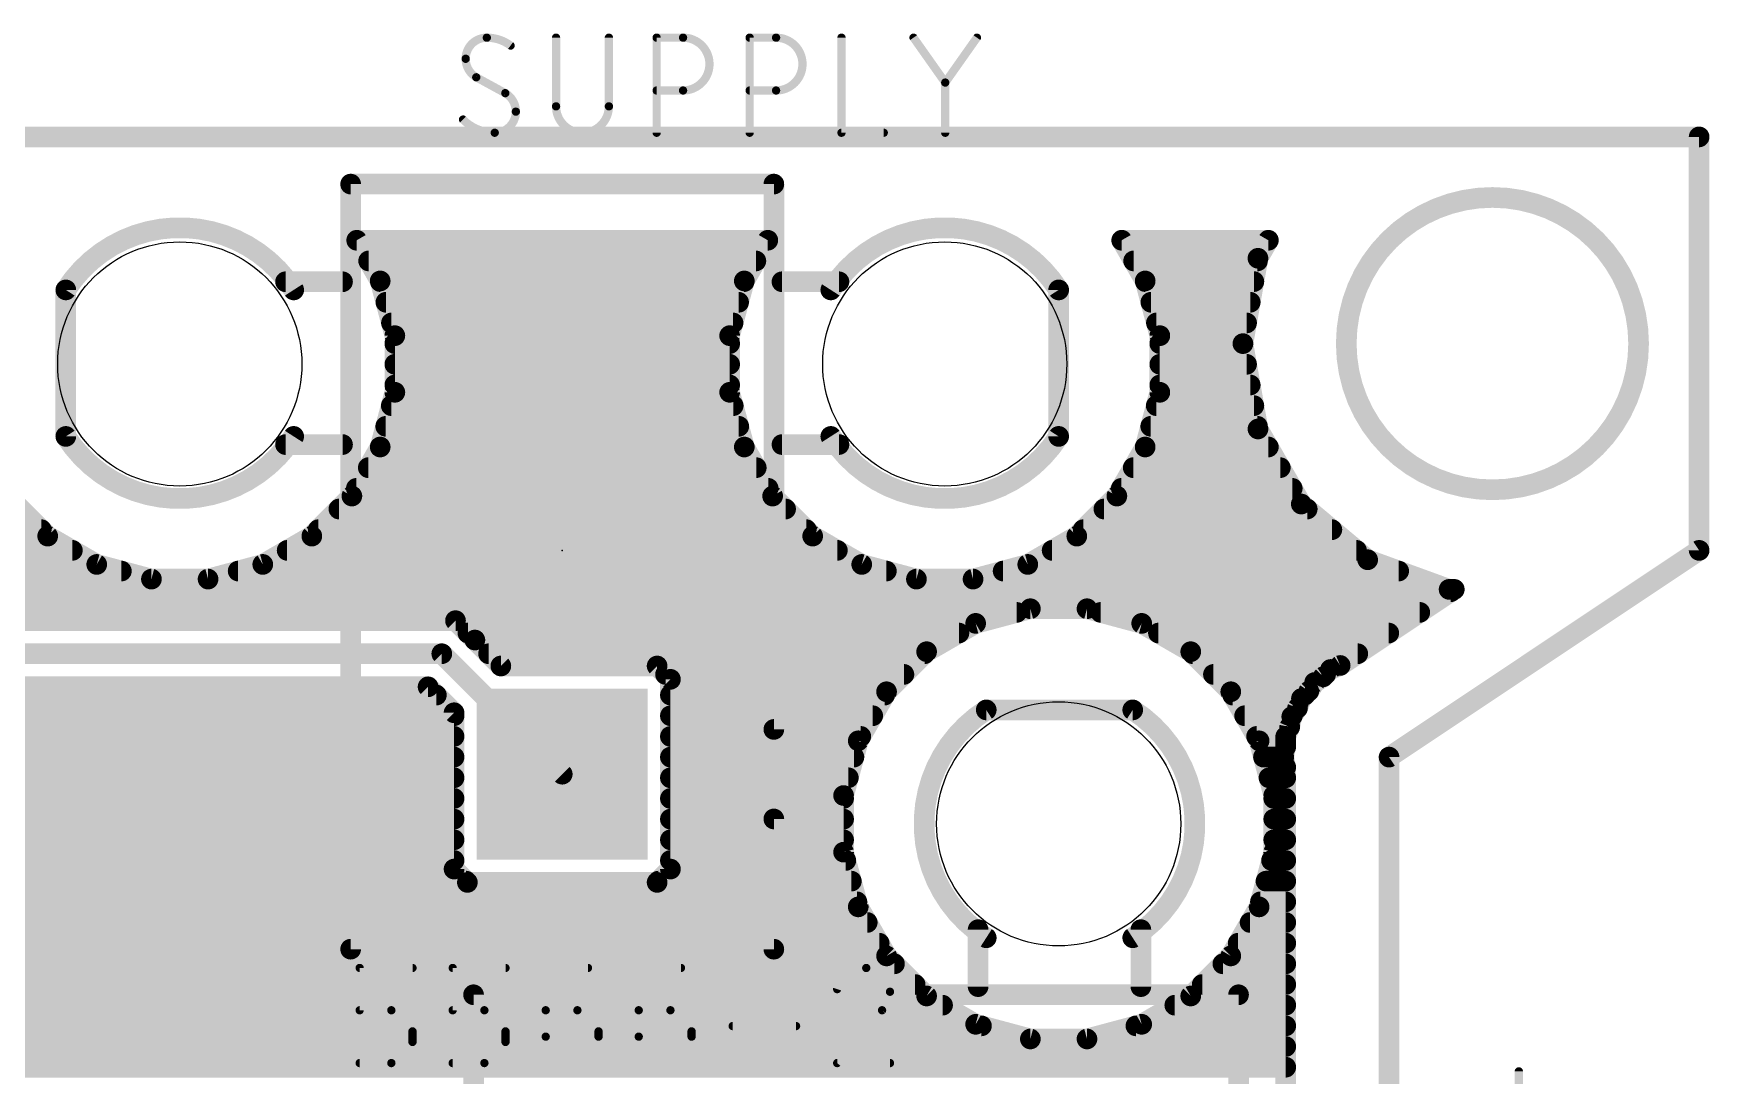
# Model space of a CAD drawing. Extents: x 0.8 to 2.76, y 1.74 to 3.8.
# Drawn here: x 1.944 to 2.755, y 3.296 to 3.8 of the extents above; entities that cross this region are included whole.
import ezdxf

# ---------------------------------------------------------------- set-up
doc = ezdxf.new("R2010")
doc.units = 0
for name, color, linetype in [('1', 14, 'CONTINUOUS'), ('17', 94, 'CONTINUOUS'), ('20', 30, 'CONTINUOUS'), ('21', 250, 'CONTINUOUS'), ('23', 178, 'CONTINUOUS'), ('25', 250, 'CONTINUOUS'), ('27', 250, 'CONTINUOUS')]:
    doc.layers.add(name, color=color, linetype=linetype)

# ---------------------------------------------------------------- blocks, each defined once
blk = doc.blocks.new('SQUAREP')
blk.add_solid([(-0.5, -0.5), (0.5, -0.5), (-0.5, 0.5), (0.5, 0.5)])

msp = doc.modelspace()

# ---------------------------------------------------------------- linework, layer by layer
at = {"layer": '1', "const_width": 0.01}
for points in [[(2.111924, 3.680321), (2.100563, 3.7)], [(2.100563, 3.7), (2.299437, 3.7)], [(2.299437, 3.7), (2.288075, 3.680321)], [(2.482003, 3.680321), (2.470642, 3.7)], [(2.470642, 3.7), (2.541601, 3.7)], [(2.541601, 3.7), (2.536569, 3.691285)], [(2.106336, 3.69), (2.293664, 3.69)], [(2.476415, 3.69), (2.536343, 3.69)], [(2.536569, 3.691285), (2.529289, 3.65)], [(2.536569, 3.691285), (2.536569, 3.691285)], [(2.119016, 3.653857), (2.111924, 3.680321)], [(2.112011, 3.68), (2.287989, 3.68)], [(2.288075, 3.680321), (2.280984, 3.653857)], [(2.489094, 3.653857), (2.482003, 3.680321)], [(2.482089, 3.68), (2.534579, 3.68)], [(2.11469, 3.67), (2.28531, 3.67)], [(2.484769, 3.67), (2.532816, 3.67)], [(2.11737, 3.66), (2.28263, 3.66)], [(2.487448, 3.66), (2.531053, 3.66)], [(2.119016, 3.626458), (2.119016, 3.653857)], [(2.280984, 3.653857), (2.280984, 3.626458)], [(2.489094, 3.626458), (2.489094, 3.653857)], [(2.119016, 3.65), (2.280984, 3.65)], [(2.489094, 3.65), (2.529289, 3.65)], [(2.529289, 3.65), (2.529289, 3.65)], [(2.529289, 3.65), (2.536569, 3.608715)], [(2.119016, 3.64), (2.280984, 3.64)], [(2.489094, 3.64), (2.531053, 3.64)], [(2.119016, 3.63), (2.280984, 3.63)], [(2.489094, 3.63), (2.532816, 3.63)], [(2.111924, 3.599994), (2.119016, 3.626458)], [(2.117285, 3.62), (2.282715, 3.62)], [(2.280984, 3.626458), (2.288075, 3.599994)], [(2.482003, 3.599994), (2.489094, 3.626458)], [(2.487364, 3.62), (2.534579, 3.62)], [(2.114606, 3.61), (2.285394, 3.61)], [(2.484684, 3.61), (2.536342, 3.61)], [(2.536569, 3.608715), (2.536569, 3.608714)], [(2.536569, 3.608714), (2.55753, 3.572409)], [(2.098225, 3.576266), (2.111924, 3.599994)], [(2.111926, 3.6), (2.288074, 3.6)], [(2.288075, 3.599994), (2.301774, 3.576266)], [(2.468304, 3.576266), (2.482003, 3.599994)], [(2.482005, 3.6), (2.5416, 3.6)], [(2.106155, 3.59), (2.293845, 3.59)], [(2.476233, 3.59), (2.547374, 3.59)], [(2.100381, 3.58), (2.299619, 3.58)], [(2.47046, 3.58), (2.553147, 3.58)], [(1.931696, 3.576266), (1.951069, 3.556893)], [(2.078852, 3.556893), (2.098225, 3.576266)], [(2.301774, 3.576266), (2.321148, 3.556893)], [(2.448931, 3.556893), (2.468304, 3.576266)], [(2.55753, 3.572409), (2.55753, 3.572409)], [(2.55753, 3.572409), (2.55753, 3.572409)], [(2.55753, 3.572409), (2.589645, 3.545461)], [(2.091959, 3.57), (2.308041, 3.57)], [(2.462038, 3.57), (2.560401, 3.57)], [(0.977681, 3.56), (1.947962, 3.56)], [(1.951069, 3.556893), (1.974797, 3.543194)], [(2.055124, 3.543194), (2.078852, 3.556893)], [(2.081959, 3.56), (2.318041, 3.56)], [(2.321148, 3.556893), (2.344875, 3.543194)], [(2.425203, 3.543194), (2.448931, 3.556893)], [(2.452038, 3.56), (2.572318, 3.56)], [(0.965764, 3.55), (1.963008, 3.55)], [(2.066914, 3.55), (2.333086, 3.55)], [(2.436992, 3.55), (2.584236, 3.55)], [(1.796433, 3.54), (1.986715, 3.54)], [(1.974797, 3.543194), (2.001261, 3.536102)], [(2.02866, 3.536102), (2.055124, 3.543194)], [(2.043206, 3.54), (2.356794, 3.54)], [(2.344875, 3.543194), (2.37134, 3.536102)], [(2.398738, 3.536102), (2.425203, 3.543194)], [(2.413285, 3.54), (2.60465, 3.54)], [(2.589645, 3.545461), (2.589645, 3.545461)], [(2.589645, 3.545461), (2.629039, 3.531123)], [(2.001261, 3.536102), (2.02866, 3.536102)], [(2.37134, 3.536102), (2.398738, 3.536102)], [(2.631546, 3.531123), (2.57634, 3.494319)], [(2.629039, 3.531123), (2.631546, 3.531123)], [(1.879178, 3.53), (2.629861, 3.53)], [(1.882811, 3.52), (2.419847, 3.52)], [(2.14836, 3.516), (1.882811, 3.516)], [(2.157732, 3.506627), (2.14836, 3.516)], [(2.399994, 3.51468), (2.376266, 3.500981)], [(2.426458, 3.521772), (2.399994, 3.51468)], [(2.453857, 3.521772), (2.426458, 3.521772)], [(2.480321, 3.51468), (2.453857, 3.521772)], [(2.460468, 3.52), (2.614861, 3.52)], [(2.504049, 3.500981), (2.480321, 3.51468)], [(2.154359, 3.51), (2.391887, 3.51)], [(2.170289, 3.494071), (2.157732, 3.506627)], [(2.488428, 3.51), (2.599861, 3.51)], [(2.141732, 3.5), (1.85, 3.5)], [(2.2, 3.441732), (2.141732, 3.5)], [(2.164359, 3.5), (2.375285, 3.5)], [(2.376266, 3.500981), (2.356893, 3.481608)], [(2.523422, 3.481608), (2.504049, 3.500981)], [(2.50503, 3.5), (2.584861, 3.5)], [(2.245895, 3.494071), (2.170289, 3.494071)], [(2.252338, 3.487627), (2.245895, 3.494071)], [(2.249966, 3.49), (2.365285, 3.49)], [(2.51503, 3.49), (2.569289, 3.49)], [(2.571677, 3.492388), (2.568146, 3.488856)], [(2.57634, 3.494319), (2.571677, 3.492388)], [(1.882811, 3.484), (2.135105, 3.484)], [(2.135105, 3.484), (2.147661, 3.471443)], [(2.252338, 3.395837), (2.252338, 3.487627)], [(2.356893, 3.481608), (2.343194, 3.45788)], [(2.537121, 3.45788), (2.523422, 3.481608)], [(2.561181, 3.481892), (2.557612, 3.478323)], [(2.56399, 3.486086), (2.561181, 3.481892)], [(2.568146, 3.488856), (2.56399, 3.486086)], [(1.882811, 3.48), (2.139105, 3.48)], [(2.252338, 3.48), (2.355964, 3.48)], [(2.524351, 3.48), (2.559289, 3.48)], [(2.555701, 3.473708), (2.552922, 3.469558)], [(2.557612, 3.478323), (2.555701, 3.473708)], [(1.879178, 3.47), (2.147661, 3.47)], [(2.147661, 3.471443), (2.147661, 3.395837)], [(2.252338, 3.47), (2.350191, 3.47)], [(2.530124, 3.47), (2.553217, 3.47)], [(2.552922, 3.469558), (2.551932, 3.464609)], [(1.003333, 3.46), (2.147661, 3.46)], [(2.252338, 3.46), (2.344417, 3.46)], [(2.343194, 3.45788), (2.336102, 3.431416)], [(2.535898, 3.46), (2.550023, 3.46)], [(2.544212, 3.431416), (2.537121, 3.45788)], [(2.551932, 3.464609), (2.55, 3.459946)], [(2.55, 3.459946), (2.55, 3.454951)], [(1.016666, 3.45), (2.147661, 3.45)], [(2.252338, 3.45), (2.341082, 3.45)], [(2.539233, 3.45), (2.549031, 3.45)], [(2.55, 3.454951), (2.54902, 3.450053)], [(2.54902, 3.450053), (2.55, 3.445102)], [(2.55, 3.445102), (2.55, 2.104898)], [(1.030711, 3.44), (2.147661, 3.44)], [(2.252338, 3.44), (2.338403, 3.44)], [(2.541912, 3.44), (2.55, 3.44)], [(1.179178, 3.43), (2.147661, 3.43)], [(2.252338, 3.43), (2.336102, 3.43)], [(2.336102, 3.431416), (2.336102, 3.404017)], [(2.544212, 3.404017), (2.544212, 3.431416)], [(2.544212, 3.43), (2.55, 3.43)], [(1.182811, 3.42), (2.147661, 3.42)], [(2.252338, 3.42), (2.336102, 3.42)], [(2.544212, 3.42), (2.55, 3.42)], [(1.182811, 3.41), (2.147661, 3.41)], [(2.252338, 3.41), (2.336102, 3.41)], [(2.544212, 3.41), (2.55, 3.41)], [(2.336102, 3.404017), (2.343194, 3.377553)], [(2.537121, 3.377553), (2.544212, 3.404017)], [(1.182811, 3.4), (2.147661, 3.4)], [(2.147661, 3.395837), (2.154105, 3.389394)], [(2.245895, 3.389394), (2.252338, 3.395837)], [(2.252338, 3.4), (2.337179, 3.4)], [(2.543136, 3.4), (2.55, 3.4)], [(1.182811, 3.39), (2.153499, 3.39)], [(2.154105, 3.389394), (2.245895, 3.389394)], [(2.246501, 3.39), (2.339858, 3.39)], [(2.540456, 3.39), (2.55, 3.39)], [(1.182811, 3.38), (2.342538, 3.38)], [(2.343194, 3.377553), (2.356893, 3.353825)], [(2.523422, 3.353825), (2.537121, 3.377553)], [(2.537777, 3.38), (2.55, 3.38)], [(1.179178, 3.37), (2.347554, 3.37)], [(2.532761, 3.37), (2.55, 3.37)], [(1.05, 3.36), (2.353328, 3.36)], [(2.526987, 3.36), (2.55, 3.36)], [(2.356893, 3.353825), (2.376266, 3.334452)], [(2.504049, 3.334452), (2.523422, 3.353825)], [(1.05, 3.35), (2.360718, 3.35)], [(2.519597, 3.35), (2.55, 3.35)], [(1.05, 3.34), (2.370718, 3.34)], [(2.509597, 3.34), (2.55, 3.34)], [(1.879178, 3.33), (2.383977, 3.33)], [(2.376266, 3.334452), (2.399994, 3.320753)], [(2.480321, 3.320753), (2.504049, 3.334452)], [(2.496338, 3.33), (2.55, 3.33)], [(1.882811, 3.32), (2.402802, 3.32)], [(2.399994, 3.320753), (2.426458, 3.313661)], [(2.453857, 3.313661), (2.480321, 3.320753)], [(2.477512, 3.32), (2.55, 3.32)], [(2.426458, 3.313661), (2.453857, 3.313661)], [(1.882811, 3.31), (2.55, 3.31)], [(1.882811, 3.3), (2.55, 3.3)]]:
    msp.add_lwpolyline(points, dxfattribs=at)
at = {"layer": '1', "const_width": 0.005}
for points in [[(2.102728, 3.70125, 1), (2.098398, 3.69875)], [(2.100563, 3.7025, 1), (2.100563, 3.6975)], [(2.301602, 3.69875, 1), (2.297272, 3.70125)], [(2.299437, 3.6975, 1), (2.299437, 3.7025)], [(2.472807, 3.70125, 1), (2.468477, 3.69875)], [(2.470642, 3.7025, 1), (2.470642, 3.6975)], [(2.543766, 3.69875, 1), (2.539436, 3.70125)], [(2.541601, 3.6975, 1), (2.541601, 3.7025)], [(2.106336, 3.6925, 1), (2.106336, 3.6875)], [(2.293664, 3.6875, 1), (2.293664, 3.6925)], [(2.476415, 3.6925, 1), (2.476415, 3.6875)], [(2.539069, 3.691285, 1), (2.534069, 3.691285)], [(2.534404, 3.692535, 1), (2.538734, 3.690035)], [(2.534069, 3.691285, 1), (2.539069, 3.691285)], [(2.539031, 3.690851, 1), (2.534107, 3.691719)], [(2.536343, 3.6875, 1), (2.536343, 3.6925)], [(2.114339, 3.680968, 1), (2.10951, 3.679674)], [(2.112011, 3.6825, 1), (2.112011, 3.6775)], [(2.109759, 3.679071, 1), (2.11409, 3.681571)], [(2.28591, 3.681571, 1), (2.29024, 3.679071)], [(2.29049, 3.679674, 1), (2.285661, 3.680968)], [(2.287989, 3.6775, 1), (2.287989, 3.6825)], [(2.484418, 3.680968, 1), (2.479588, 3.679674)], [(2.482089, 3.6825, 1), (2.482089, 3.6775)], [(2.479838, 3.679071, 1), (2.484168, 3.681571)], [(2.534579, 3.6775, 1), (2.534579, 3.6825)], [(2.11469, 3.6725, 1), (2.11469, 3.6675)], [(2.28531, 3.6675, 1), (2.28531, 3.6725)], [(2.484769, 3.6725, 1), (2.484769, 3.6675)], [(2.532816, 3.6675, 1), (2.532816, 3.6725)], [(2.11737, 3.6625, 1), (2.11737, 3.6575)], [(2.28263, 3.6575, 1), (2.28263, 3.6625)], [(2.487448, 3.6625, 1), (2.487448, 3.6575)], [(2.531053, 3.6575, 1), (2.531053, 3.6625)], [(2.121516, 3.653857, 1), (2.116516, 3.653857)], [(2.116601, 3.653209, 1), (2.12143, 3.654504)], [(2.283484, 3.653857, 1), (2.278484, 3.653857)], [(2.278569, 3.654504, 1), (2.283399, 3.653209)], [(2.491594, 3.653857, 1), (2.486594, 3.653857)], [(2.48668, 3.653209, 1), (2.491509, 3.654504)], [(2.119016, 3.6525, 1), (2.119016, 3.6475)], [(2.280984, 3.6475, 1), (2.280984, 3.6525)], [(2.489094, 3.6525, 1), (2.489094, 3.6475)], [(2.531789, 3.65, 1), (2.526789, 3.65)], [(2.531751, 3.650434, 1), (2.526827, 3.649566)], [(2.526827, 3.650434, 1), (2.531751, 3.649566)], [(2.526789, 3.65, 1), (2.531789, 3.65)], [(2.529289, 3.6475, 1), (2.529289, 3.6525)], [(2.119016, 3.6425, 1), (2.119016, 3.6375)], [(2.280984, 3.6375, 1), (2.280984, 3.6425)], [(2.489094, 3.6425, 1), (2.489094, 3.6375)], [(2.531053, 3.6375, 1), (2.531053, 3.6425)], [(2.119016, 3.6325, 1), (2.119016, 3.6275)], [(2.280984, 3.6275, 1), (2.280984, 3.6325)], [(2.489094, 3.6325, 1), (2.489094, 3.6275)], [(2.532816, 3.6275, 1), (2.532816, 3.6325)], [(2.117285, 3.6225, 1), (2.117285, 3.6175)], [(2.116516, 3.626458, 1), (2.121516, 3.626458)], [(2.12143, 3.625811, 1), (2.116601, 3.627105)], [(2.283399, 3.627105, 1), (2.278569, 3.625811)], [(2.278484, 3.626458, 1), (2.283484, 3.626458)], [(2.282715, 3.6175, 1), (2.282715, 3.6225)], [(2.487364, 3.6225, 1), (2.487364, 3.6175)], [(2.486594, 3.626458, 1), (2.491594, 3.626458)], [(2.491509, 3.625811, 1), (2.48668, 3.627105)], [(2.534579, 3.6175, 1), (2.534579, 3.6225)], [(2.114606, 3.6125, 1), (2.114606, 3.6075)], [(2.285394, 3.6075, 1), (2.285394, 3.6125)], [(2.484684, 3.6125, 1), (2.484684, 3.6075)], [(2.539069, 3.608715, 1), (2.534069, 3.608715)], [(2.538734, 3.609964, 1), (2.534404, 3.607464)], [(2.534069, 3.608714, 1), (2.539069, 3.608714)], [(2.534107, 3.60828, 1), (2.539031, 3.609149)], [(2.536342, 3.6075, 1), (2.536342, 3.6125)], [(2.10951, 3.600641, 1), (2.114339, 3.599347)], [(2.111926, 3.6025, 1), (2.111926, 3.5975)], [(2.11409, 3.598744, 1), (2.109759, 3.601244)], [(2.29024, 3.601244, 1), (2.28591, 3.598744)], [(2.285661, 3.599347, 1), (2.29049, 3.600641)], [(2.288074, 3.5975, 1), (2.288074, 3.6025)], [(2.479588, 3.600641, 1), (2.484418, 3.599347)], [(2.482005, 3.6025, 1), (2.482005, 3.5975)], [(2.484168, 3.598744, 1), (2.479838, 3.601244)], [(2.5416, 3.5975, 1), (2.5416, 3.6025)], [(2.106155, 3.5925, 1), (2.106155, 3.5875)], [(2.293845, 3.5875, 1), (2.293845, 3.5925)], [(2.476233, 3.5925, 1), (2.476233, 3.5875)], [(2.547374, 3.5875, 1), (2.547374, 3.5925)], [(2.100381, 3.5825, 1), (2.100381, 3.5775)], [(2.299619, 3.5775, 1), (2.299619, 3.5825)], [(2.47046, 3.5825, 1), (2.47046, 3.5775)], [(2.553147, 3.5775, 1), (2.553147, 3.5825)], [(2.09606, 3.577516, 1), (2.10039, 3.575016)], [(2.099993, 3.574498, 1), (2.096458, 3.578034)], [(2.303542, 3.578034, 1), (2.300007, 3.574498)], [(2.299609, 3.575016, 1), (2.30394, 3.577516)], [(2.466139, 3.577516, 1), (2.470469, 3.575016)], [(2.470072, 3.574498, 1), (2.466536, 3.578034)], [(2.56003, 3.572409, 1), (2.55503, 3.572409)], [(2.55753, 3.574909, 1), (2.55753, 3.569909)], [(2.559137, 3.574324, 1), (2.555923, 3.570494)], [(2.555365, 3.571159, 1), (2.559695, 3.573659)], [(2.55753, 3.569909, 1), (2.55753, 3.574909)], [(2.091959, 3.5725, 1), (2.091959, 3.5675)], [(2.308041, 3.5675, 1), (2.308041, 3.5725)], [(2.462038, 3.5725, 1), (2.462038, 3.5675)], [(2.55503, 3.572409, 1), (2.56003, 3.572409)], [(2.560401, 3.5675, 1), (2.560401, 3.5725)], [(1.947962, 3.5575, 1), (1.947962, 3.5625)], [(1.952319, 3.559058, 1), (1.949819, 3.554728)], [(1.949301, 3.555125, 1), (1.952837, 3.55866)], [(2.077084, 3.55866, 1), (2.08062, 3.555125)], [(2.080102, 3.554728, 1), (2.077602, 3.559058)], [(2.081959, 3.5625, 1), (2.081959, 3.5575)], [(2.318041, 3.5575, 1), (2.318041, 3.5625)], [(2.322398, 3.559058, 1), (2.319898, 3.554728)], [(2.31938, 3.555125, 1), (2.322916, 3.55866)], [(2.447163, 3.55866, 1), (2.450698, 3.555125)], [(2.450181, 3.554728, 1), (2.447681, 3.559058)], [(2.452038, 3.5625, 1), (2.452038, 3.5575)], [(2.572318, 3.5575, 1), (2.572318, 3.5625)], [(1.963008, 3.5475, 1), (1.963008, 3.5525)], [(2.066914, 3.5525, 1), (2.066914, 3.5475)], [(2.333086, 3.5475, 1), (2.333086, 3.5525)], [(2.436992, 3.5525, 1), (2.436992, 3.5475)], [(2.584236, 3.5475, 1), (2.584236, 3.5525)], [(1.975444, 3.545608, 1), (1.97415, 3.540779)], [(1.973547, 3.541028, 1), (1.976047, 3.545359)], [(1.986715, 3.5375, 1), (1.986715, 3.5425)], [(2.043206, 3.5425, 1), (2.043206, 3.5375)], [(2.053874, 3.545359, 1), (2.056374, 3.541028)], [(2.055771, 3.540779, 1), (2.054477, 3.545608)], [(2.345523, 3.545608, 1), (2.344228, 3.540779)], [(2.343625, 3.541028, 1), (2.346125, 3.545359)], [(2.356794, 3.5375, 1), (2.356794, 3.5425)], [(2.413285, 3.5425, 1), (2.413285, 3.5375)], [(2.423953, 3.545359, 1), (2.426453, 3.541028)], [(2.42585, 3.540779, 1), (2.424556, 3.545608)], [(2.5905, 3.547811, 1), (2.58879, 3.543112)], [(2.589645, 3.547961, 1), (2.589645, 3.542961)], [(2.588038, 3.543546, 1), (2.591252, 3.547377)], [(2.589645, 3.542961, 1), (2.589645, 3.547961)], [(2.60465, 3.5375, 1), (2.60465, 3.5425)], [(2.001261, 3.538602, 1), (2.001261, 3.533602)], [(2.000614, 3.533688, 1), (2.001908, 3.538517)], [(2.028013, 3.538517, 1), (2.029307, 3.533688)], [(2.02866, 3.533602, 1), (2.02866, 3.538602)], [(2.37134, 3.538602, 1), (2.37134, 3.533602)], [(2.370693, 3.533688, 1), (2.371987, 3.538517)], [(2.398091, 3.538517, 1), (2.399385, 3.533688)], [(2.398738, 3.533602, 1), (2.398738, 3.538602)], [(2.629039, 3.533623, 1), (2.629039, 3.528623)], [(2.628184, 3.528774, 1), (2.629894, 3.533473)], [(2.632933, 3.529043, 1), (2.63016, 3.533203)], [(2.631546, 3.528623, 1), (2.631546, 3.533623)], [(2.629861, 3.5275, 1), (2.629861, 3.5325)], [(2.150127, 3.517768, 1), (2.146592, 3.514232)], [(2.14836, 3.5135, 1), (2.14836, 3.5185)], [(2.399347, 3.517095, 1), (2.400641, 3.512266)], [(2.401244, 3.512515, 1), (2.398744, 3.516845)], [(2.419847, 3.5175, 1), (2.419847, 3.5225)], [(2.426458, 3.524272, 1), (2.426458, 3.519272)], [(2.427105, 3.519357, 1), (2.425811, 3.524186)], [(2.454504, 3.524186, 1), (2.453209, 3.519357)], [(2.453857, 3.519272, 1), (2.453857, 3.524272)], [(2.460468, 3.5225, 1), (2.460468, 3.5175)], [(2.481571, 3.516845, 1), (2.479071, 3.512515)], [(2.479674, 3.512266, 1), (2.480968, 3.517095)], [(2.614861, 3.5175, 1), (2.614861, 3.5225)], [(2.154359, 3.5125, 1), (2.154359, 3.5075)], [(2.1595, 3.508395, 1), (2.155964, 3.50486)], [(2.155964, 3.50486, 1), (2.1595, 3.508395)], [(2.391887, 3.5075, 1), (2.391887, 3.5125)], [(2.488428, 3.5125, 1), (2.488428, 3.5075)], [(2.599861, 3.5075, 1), (2.599861, 3.5125)], [(2.1435, 3.501768, 1), (2.139965, 3.498232)], [(2.141732, 3.4975, 1), (2.141732, 3.5025)], [(2.164359, 3.5025, 1), (2.164359, 3.4975)], [(2.375016, 3.503146, 1), (2.377516, 3.498816)], [(2.378034, 3.499214, 1), (2.374498, 3.502749)], [(2.375285, 3.4975, 1), (2.375285, 3.5025)], [(2.505816, 3.502749, 1), (2.502281, 3.499214)], [(2.50503, 3.5025, 1), (2.50503, 3.4975)], [(2.502799, 3.498816, 1), (2.505299, 3.503146)], [(2.584861, 3.4975, 1), (2.584861, 3.5025)], [(2.170289, 3.496571, 1), (2.170289, 3.491571)], [(2.168521, 3.492303, 1), (2.172057, 3.495839)], [(2.247663, 3.495839, 1), (2.244127, 3.492303)], [(2.245895, 3.491571, 1), (2.245895, 3.496571)], [(2.249966, 3.4925, 1), (2.249966, 3.4875)], [(2.365285, 3.4875, 1), (2.365285, 3.4925)], [(2.51503, 3.4925, 1), (2.51503, 3.4875)], [(2.57072, 3.494697, 1), (2.572634, 3.490078)], [(2.569289, 3.4875, 1), (2.569289, 3.4925)], [(2.573445, 3.49062, 1), (2.569909, 3.494156)], [(2.574953, 3.496399, 1), (2.577727, 3.492239)], [(2.577297, 3.49201, 1), (2.575383, 3.496629)], [(2.136873, 3.485768, 1), (2.133337, 3.482232)], [(2.135105, 3.4815, 1), (2.135105, 3.4865)], [(2.254838, 3.487627, 1), (2.249838, 3.487627)], [(2.250571, 3.485859, 1), (2.254106, 3.489395)], [(2.359058, 3.480358, 1), (2.354728, 3.482858)], [(2.525587, 3.482858, 1), (2.521257, 3.480358)], [(2.562949, 3.480124, 1), (2.559413, 3.483659)], [(2.562603, 3.488166, 1), (2.565376, 3.484006)], [(2.566067, 3.484695, 1), (2.561912, 3.487477)], [(2.566378, 3.490624, 1), (2.569913, 3.487089)], [(2.569532, 3.486776, 1), (2.566759, 3.490936)], [(2.139105, 3.4775, 1), (2.139105, 3.4825)], [(2.252338, 3.4825, 1), (2.252338, 3.4775)], [(2.355125, 3.483376, 1), (2.35866, 3.47984)], [(2.355964, 3.4775, 1), (2.355964, 3.4825)], [(2.521654, 3.47984, 1), (2.52519, 3.483376)], [(2.524351, 3.4825, 1), (2.524351, 3.4775)], [(2.557778, 3.472317, 1), (2.553623, 3.475099)], [(2.555844, 3.480091, 1), (2.55938, 3.476555)], [(2.559922, 3.477366, 1), (2.555302, 3.479279)], [(2.559104, 3.483283, 1), (2.563258, 3.480501)], [(2.559289, 3.4775, 1), (2.559289, 3.4825)], [(2.150161, 3.471443, 1), (2.145161, 3.471443)], [(2.145894, 3.469676, 1), (2.149429, 3.473211)], [(2.147661, 3.4675, 1), (2.147661, 3.4725)], [(2.252338, 3.4725, 1), (2.252338, 3.4675)], [(2.350191, 3.4675, 1), (2.350191, 3.4725)], [(2.530124, 3.4725, 1), (2.530124, 3.4675)], [(2.550844, 3.470949, 1), (2.554999, 3.468167)], [(2.555373, 3.469068, 1), (2.55047, 3.470048)], [(2.553391, 3.474665, 1), (2.55801, 3.472751)], [(2.553217, 3.4675, 1), (2.553217, 3.4725)], [(2.147661, 3.4575, 1), (2.147661, 3.4625)], [(2.252338, 3.4625, 1), (2.252338, 3.4575)], [(2.345608, 3.457233, 1), (2.340779, 3.458527)], [(2.344417, 3.4575, 1), (2.344417, 3.4625)], [(2.535898, 3.4625, 1), (2.535898, 3.4575)], [(2.539536, 3.458527, 1), (2.534706, 3.457233)], [(2.5525, 3.459946, 1), (2.5475, 3.459946)], [(2.54769, 3.460902, 1), (2.55231, 3.458989)], [(2.54948, 3.465099, 1), (2.554383, 3.464119)], [(2.554241, 3.463652, 1), (2.549622, 3.465566)], [(2.550023, 3.4575, 1), (2.550023, 3.4625)], [(2.147661, 3.4475, 1), (2.147661, 3.4525)], [(2.252338, 3.4525, 1), (2.252338, 3.4475)], [(2.341028, 3.45913, 1), (2.345359, 3.45663)], [(2.341082, 3.4475, 1), (2.341082, 3.4525)], [(2.534956, 3.45663, 1), (2.539286, 3.45913)], [(2.539233, 3.4525, 1), (2.539233, 3.4475)], [(2.551473, 3.450538, 1), (2.546568, 3.449568)], [(2.5475, 3.454951, 1), (2.5525, 3.454951)], [(2.552451, 3.454461, 1), (2.547549, 3.455441)], [(2.549031, 3.4475, 1), (2.549031, 3.4525)], [(2.198232, 3.439965, 1), (2.201768, 3.4435)], [(2.546569, 3.450544, 1), (2.551472, 3.449563)], [(2.5525, 3.445102, 1), (2.5475, 3.445102)], [(2.547548, 3.444616, 1), (2.552452, 3.445587)], [(2.147661, 3.4375, 1), (2.147661, 3.4425)], [(2.252338, 3.4425, 1), (2.252338, 3.4375)], [(2.338403, 3.4375, 1), (2.338403, 3.4425)], [(2.541912, 3.4425, 1), (2.541912, 3.4375)], [(2.55, 3.4375, 1), (2.55, 3.4425)], [(2.147661, 3.4275, 1), (2.147661, 3.4325)], [(2.252338, 3.4325, 1), (2.252338, 3.4275)], [(2.338602, 3.431416, 1), (2.333602, 3.431416)], [(2.333688, 3.432063, 1), (2.338517, 3.430769)], [(2.336102, 3.4275, 1), (2.336102, 3.4325)], [(2.546712, 3.431416, 1), (2.541712, 3.431416)], [(2.544212, 3.4325, 1), (2.544212, 3.4275)], [(2.541798, 3.430769, 1), (2.546627, 3.432063)], [(2.55, 3.4275, 1), (2.55, 3.4325)], [(2.147661, 3.4175, 1), (2.147661, 3.4225)], [(2.252338, 3.4225, 1), (2.252338, 3.4175)], [(2.336102, 3.4175, 1), (2.336102, 3.4225)], [(2.544212, 3.4225, 1), (2.544212, 3.4175)], [(2.55, 3.4175, 1), (2.55, 3.4225)], [(2.147661, 3.4075, 1), (2.147661, 3.4125)], [(2.252338, 3.4125, 1), (2.252338, 3.4075)], [(2.336102, 3.4075, 1), (2.336102, 3.4125)], [(2.544212, 3.4125, 1), (2.544212, 3.4075)], [(2.55, 3.4075, 1), (2.55, 3.4125)], [(2.333602, 3.404017, 1), (2.338602, 3.404017)], [(2.338517, 3.404664, 1), (2.333688, 3.40337)], [(2.541712, 3.404017, 1), (2.546712, 3.404017)], [(2.546627, 3.40337, 1), (2.541798, 3.404664)], [(2.145161, 3.395837, 1), (2.150161, 3.395837)], [(2.149429, 3.397605, 1), (2.145894, 3.394069)], [(2.147661, 3.3975, 1), (2.147661, 3.4025)], [(2.252338, 3.4025, 1), (2.252338, 3.3975)], [(2.249838, 3.395837, 1), (2.254838, 3.395837)], [(2.254106, 3.394069, 1), (2.250571, 3.397605)], [(2.337179, 3.3975, 1), (2.337179, 3.4025)], [(2.543136, 3.4025, 1), (2.543136, 3.3975)], [(2.55, 3.3975, 1), (2.55, 3.4025)], [(2.154105, 3.391894, 1), (2.154105, 3.386894)], [(2.152337, 3.387626, 1), (2.155873, 3.391161)], [(2.153499, 3.3875, 1), (2.153499, 3.3925)], [(2.244127, 3.391161, 1), (2.247663, 3.387626)], [(2.246501, 3.3925, 1), (2.246501, 3.3875)], [(2.245895, 3.386894, 1), (2.245895, 3.391894)], [(2.339858, 3.3875, 1), (2.339858, 3.3925)], [(2.540456, 3.3925, 1), (2.540456, 3.3875)], [(2.55, 3.3875, 1), (2.55, 3.3925)], [(2.345359, 3.378803, 1), (2.341028, 3.376303)], [(2.342538, 3.3775, 1), (2.342538, 3.3825)], [(2.539286, 3.376303, 1), (2.534956, 3.378803)], [(2.537777, 3.3825, 1), (2.537777, 3.3775)], [(2.55, 3.3775, 1), (2.55, 3.3825)], [(2.340779, 3.376906, 1), (2.345608, 3.3782)], [(2.347554, 3.3675, 1), (2.347554, 3.3725)], [(2.532761, 3.3725, 1), (2.532761, 3.3675)], [(2.534706, 3.3782, 1), (2.539536, 3.376906)], [(2.55, 3.3675, 1), (2.55, 3.3725)], [(2.353328, 3.3575, 1), (2.353328, 3.3625)], [(2.526987, 3.3625, 1), (2.526987, 3.3575)], [(2.55, 3.3575, 1), (2.55, 3.3625)], [(2.35866, 3.355593, 1), (2.355125, 3.352057)], [(2.354728, 3.352575, 1), (2.359058, 3.355075)], [(2.521257, 3.355075, 1), (2.525587, 3.352575)], [(2.52519, 3.352057, 1), (2.521654, 3.355593)], [(2.360718, 3.3475, 1), (2.360718, 3.3525)], [(2.519597, 3.3525, 1), (2.519597, 3.3475)], [(2.55, 3.3475, 1), (2.55, 3.3525)], [(2.370718, 3.3375, 1), (2.370718, 3.3425)], [(2.509597, 3.3425, 1), (2.509597, 3.3375)], [(2.55, 3.3375, 1), (2.55, 3.3425)], [(2.377516, 3.336617, 1), (2.375016, 3.332287)], [(2.374498, 3.332684, 1), (2.378034, 3.336219)], [(2.383977, 3.3275, 1), (2.383977, 3.3325)], [(2.496338, 3.3325, 1), (2.496338, 3.3275)], [(2.502281, 3.336219, 1), (2.505816, 3.332684)], [(2.505299, 3.332287, 1), (2.502799, 3.336617)], [(2.55, 3.3275, 1), (2.55, 3.3325)], [(2.400641, 3.323167, 1), (2.399347, 3.318338)], [(2.398744, 3.318588, 1), (2.401244, 3.322918)], [(2.402802, 3.3175, 1), (2.402802, 3.3225)], [(2.477512, 3.3225, 1), (2.477512, 3.3175)], [(2.479071, 3.322918, 1), (2.481571, 3.318588)], [(2.480968, 3.318338, 1), (2.479674, 3.323167)], [(2.55, 3.3175, 1), (2.55, 3.3225)], [(2.426458, 3.316161, 1), (2.426458, 3.311161)], [(2.425811, 3.311247, 1), (2.427105, 3.316076)], [(2.453209, 3.316076, 1), (2.454504, 3.311247)], [(2.453857, 3.311161, 1), (2.453857, 3.316161)], [(2.55, 3.3075, 1), (2.55, 3.3125)], [(2.55, 3.2975, 1), (2.55, 3.3025)]]:
    msp.add_lwpolyline(points, format="xyb", dxfattribs=at)
at = {"layer": '20', "const_width": 0.01}
for points in [[(2.75, 3.75), (0.8, 3.75)], [(2.75, 3.55), (2.75, 3.75)], [(2.6, 3.45), (2.75, 3.55)], [(2.6, 2.1), (2.6, 3.45)]]:
    msp.add_lwpolyline(points, dxfattribs=at)
at = {"layer": '20'}
for points, const_width in [([(2.7525, 3.75, 1), (2.7475, 3.75)], 0.005), ([(2.75, 3.7475, 1), (2.75, 3.7525)], 0.005), ([(2.65, 3.579289, 1), (2.65, 3.720711, 1), (2.65, 3.579289)], 0.01), ([(2.7475, 3.55, 1), (2.7525, 3.55)], 0.005), ([(2.751387, 3.54792, 1), (2.748613, 3.55208)], 0.005), ([(2.6025, 3.45, 1), (2.5975, 3.45)], 0.005), ([(2.598613, 3.45208, 1), (2.601387, 3.44792)], 0.005)]:
    msp.add_lwpolyline(points, format="xyb", dxfattribs=dict(at, const_width=const_width))
for centre in [(2.014961, 3.640157), (2.385039, 3.640157), (2.440157, 3.417717)]:
    msp.add_circle(centre, 0.059055, dxfattribs=at)
at = {"layer": '21', "const_width": 0.01}
for points in [[(2.097638, 3.727165), (2.302362, 3.727165)], [(2.097638, 3.357087), (2.097638, 3.727165)], [(2.302362, 3.727165), (2.302362, 3.463386)], [(1.959843, 3.675984), (1.959843, 3.605118)], [(2.066142, 3.679921), (2.093701, 3.679921)], [(2.333858, 3.679921), (2.306299, 3.679921)], [(2.440157, 3.605118), (2.440157, 3.675984)], [(2.066142, 3.601181), (2.093701, 3.601181)], [(2.333858, 3.601181), (2.306299, 3.601181)], [(2.475984, 3.472835), (2.405118, 3.472835)], [(2.302362, 3.420079), (2.302362, 3.357087)], [(2.401181, 3.366535), (2.401181, 3.338976)], [(2.479921, 3.366535), (2.479921, 3.338976)], [(2.302362, 3.357087), (2.097638, 3.357087)], [(2.157087, 2.964961), (2.157087, 3.335039)], [(2.157087, 3.335039), (2.527165, 3.335039)], [(2.527165, 3.335039), (2.527165, 2.964961)]]:
    msp.add_lwpolyline(points, dxfattribs=at)
at = {"layer": '21'}
for points, const_width in [([(2.097638, 3.729665, 1), (2.097638, 3.724665)], 0.005), ([(2.100138, 3.727165, 1), (2.095138, 3.727165)], 0.005), ([(2.304862, 3.727165, 1), (2.299862, 3.727165)], 0.005), ([(2.302362, 3.724665, 1), (2.302362, 3.729665)], 0.005), ([(2.070079, 3.675984, 0.545951), (1.959843, 3.675984)], 0.01), ([(2.440157, 3.675984, 0.545951), (2.329921, 3.675984)], 0.01), ([(1.962343, 3.675984, 1), (1.957343, 3.675984)], 0.005), ([(2.066142, 3.682421, 1), (2.066142, 3.677421)], 0.005), ([(2.093701, 3.677421, 1), (2.093701, 3.682421)], 0.005), ([(2.306299, 3.682421, 1), (2.306299, 3.677421)], 0.005), ([(2.333858, 3.677421, 1), (2.333858, 3.682421)], 0.005), ([(2.442657, 3.675984, 1), (2.437657, 3.675984)], 0.005), ([(1.95774, 3.677336, 1), (1.961945, 3.674632)], 0.005), ([(2.067976, 3.674632, 1), (2.072182, 3.677336)], 0.005), ([(2.327818, 3.677336, 1), (2.332024, 3.674632)], 0.005), ([(2.438055, 3.674632, 1), (2.44226, 3.677336)], 0.005), ([(1.959843, 3.605118, 0.545951), (2.070079, 3.605118)], 0.01), ([(1.961945, 3.60647, 1), (1.95774, 3.603766)], 0.005), ([(2.072182, 3.603766, 1), (2.067976, 3.60647)], 0.005), ([(2.329921, 3.605118, 0.545951), (2.440157, 3.605118)], 0.01), ([(2.332024, 3.60647, 1), (2.327818, 3.603766)], 0.005), ([(2.44226, 3.603766, 1), (2.438055, 3.60647)], 0.005), ([(1.957343, 3.605118, 1), (1.962343, 3.605118)], 0.005), ([(2.066142, 3.603681, 1), (2.066142, 3.598681)], 0.005), ([(2.093701, 3.598681, 1), (2.093701, 3.603681)], 0.005), ([(2.306299, 3.603681, 1), (2.306299, 3.598681)], 0.005), ([(2.333858, 3.598681, 1), (2.333858, 3.603681)], 0.005), ([(2.437657, 3.605118, 1), (2.442657, 3.605118)], 0.005), ([(2.405118, 3.472835, 0.545951), (2.405118, 3.362598)], 0.01), ([(2.405118, 3.475335, 1), (2.405118, 3.470335)], 0.005), ([(2.40647, 3.470732, 1), (2.403766, 3.474938)], 0.005), ([(2.475984, 3.362598, 0.545951), (2.475984, 3.472835)], 0.01), ([(2.477336, 3.474938, 1), (2.474632, 3.470732)], 0.005), ([(2.475984, 3.470335, 1), (2.475984, 3.475335)], 0.005), ([(2.302362, 3.420079, 1), (2.302362, 3.463386)], 0.01), ([(2.302362, 3.465886, 1), (2.302362, 3.460886)], 0.005), ([(2.299862, 3.463386, 1), (2.304862, 3.463386)], 0.005), ([(2.304862, 3.420079, 1), (2.299862, 3.420079)], 0.005), ([(2.302362, 3.422579, 1), (2.302362, 3.417579)], 0.005), ([(2.403681, 3.366535, 1), (2.398681, 3.366535)], 0.005), ([(2.403766, 3.360495, 1), (2.40647, 3.364701)], 0.005), ([(2.474632, 3.364701, 1), (2.477336, 3.360495)], 0.005), ([(2.482421, 3.366535, 1), (2.477421, 3.366535)], 0.005), ([(2.097638, 3.359587, 1), (2.097638, 3.354587)], 0.005), ([(2.095138, 3.357087, 1), (2.100138, 3.357087)], 0.005), ([(2.299862, 3.357087, 1), (2.304862, 3.357087)], 0.005), ([(2.302362, 3.354587, 1), (2.302362, 3.359587)], 0.005), ([(2.398681, 3.338976, 1), (2.403681, 3.338976)], 0.005), ([(2.477421, 3.338976, 1), (2.482421, 3.338976)], 0.005), ([(2.159587, 3.335039, 1), (2.154587, 3.335039)], 0.005), ([(2.157087, 3.337539, 1), (2.157087, 3.332539)], 0.005), ([(2.529665, 3.335039, 1), (2.524665, 3.335039)], 0.005), ([(2.527165, 3.332539, 1), (2.527165, 3.337539)], 0.005)]:
    msp.add_lwpolyline(points, format="xyb", dxfattribs=dict(at, const_width=const_width))
at = {"layer": '23'}
msp.add_point((2.2, 3.55), dxfattribs=at)
at = {"layer": '25'}
for points, const_width in [([(2.1635, 3.798, 0.414217), (2.153278, 3.787778)], 0.004), ([(2.175, 3.794167, 0.162274), (2.1635, 3.798)], 0.004), ([(2.1635, 3.799, 1), (2.1635, 3.797)], 0.002), ([(2.1635, 3.797, 1), (2.1635, 3.799)], 0.002), ([(2.1744, 3.793367, 1), (2.1756, 3.794967)], 0.002), ([(2.198, 3.798, 1), (2.196, 3.798)], 0.002), ([(2.223555, 3.798, 1), (2.221555, 3.798)], 0.002), ([(2.246666, 3.798, 1), (2.244666, 3.798)], 0.002), ([(2.245666, 3.799, 1), (2.245666, 3.797)], 0.002), ([(2.258444, 3.772444, 1), (2.258444, 3.798)], 0.004), ([(2.258444, 3.799, 1), (2.258444, 3.797)], 0.002), ([(2.258444, 3.797, 1), (2.258444, 3.799)], 0.002), ([(2.291666, 3.798, 1), (2.289666, 3.798)], 0.002), ([(2.290666, 3.799, 1), (2.290666, 3.797)], 0.002), ([(2.303444, 3.772444, 1), (2.303444, 3.798)], 0.004), ([(2.303444, 3.799, 1), (2.303444, 3.797)], 0.002), ([(2.303444, 3.797, 1), (2.303444, 3.799)], 0.002), ([(2.336088, 3.798, 1), (2.334088, 3.798)], 0.002), ([(2.370761, 3.798577, 1), (2.369127, 3.797423)], 0.002), ([(2.401428, 3.797423, 1), (2.399794, 3.798577)], 0.002), ([(2.153278, 3.787778, 0.265567), (2.158389, 3.778833)], 0.004), ([(2.154278, 3.787778, 1), (2.152278, 3.787778)], 0.002), ([(2.152278, 3.787778, 1), (2.154278, 3.787778)], 0.002), ([(2.158868, 3.779711, 1), (2.15791, 3.777955)], 0.002), ([(2.157881, 3.777972, 1), (2.158896, 3.779695)], 0.002), ([(2.386277, 3.776278, 1), (2.384277, 3.776278)], 0.002), ([(2.177555, 3.762222, 0.265565), (2.172444, 3.771167)], 0.004), ([(2.172952, 3.772028, 1), (2.171937, 3.770305)], 0.002), ([(2.171966, 3.770289, 1), (2.172923, 3.772044)], 0.002), ([(2.245666, 3.773444, 1), (2.245666, 3.771444)], 0.002), ([(2.258444, 3.773444, 1), (2.258444, 3.771444)], 0.002), ([(2.258444, 3.771444, 1), (2.258444, 3.773444)], 0.002), ([(2.290666, 3.773444, 1), (2.290666, 3.771444)], 0.002), ([(2.303444, 3.773444, 1), (2.303444, 3.771444)], 0.002), ([(2.303444, 3.771444, 1), (2.303444, 3.773444)], 0.002), ([(2.38446, 3.776854, 1), (2.386094, 3.775701)], 0.002), ([(2.38446, 3.775701, 1), (2.386094, 3.776854)], 0.002), ([(2.167333, 3.752, 0.414214), (2.177555, 3.762222)], 0.004), ([(2.178555, 3.762222, 1), (2.176555, 3.762222)], 0.002), ([(2.176555, 3.762222, 1), (2.178555, 3.762222)], 0.002), ([(2.197, 3.764778, 1), (2.222555, 3.764778)], 0.004), ([(2.198, 3.764778, 1), (2.196, 3.764778)], 0.002), ([(2.196, 3.764778, 1), (2.198, 3.764778)], 0.002), ([(2.223555, 3.764778, 1), (2.221555, 3.764778)], 0.002), ([(2.221555, 3.764778, 1), (2.223555, 3.764778)], 0.002), ([(2.152, 3.758389, 0.199996), (2.167333, 3.752)], 0.004), ([(2.15271, 3.759093, 1), (2.15129, 3.757685)], 0.002), ([(2.167333, 3.753, 1), (2.167333, 3.751)], 0.002), ([(2.167333, 3.751, 1), (2.167333, 3.753)], 0.002), ([(2.335088, 3.753, 1), (2.335088, 3.751)], 0.002), ([(2.355533, 3.751, 1), (2.355533, 3.753)], 0.002), ([(2.244666, 3.752, 1), (2.246666, 3.752)], 0.002), ([(2.289666, 3.752, 1), (2.291666, 3.752)], 0.002), ([(2.334088, 3.752, 1), (2.336088, 3.752)], 0.002), ([(2.384277, 3.752, 1), (2.386277, 3.752)], 0.002)]:
    msp.add_lwpolyline(points, format="xyb", dxfattribs=dict(at, const_width=const_width))
at = {"layer": '25', "const_width": 0.004}
for points in [[(2.197, 3.798), (2.197, 3.764778)], [(2.222555, 3.764778), (2.222555, 3.798)], [(2.245666, 3.752), (2.245666, 3.798)], [(2.245666, 3.798), (2.258444, 3.798)], [(2.290666, 3.752), (2.290666, 3.798)], [(2.290666, 3.798), (2.303444, 3.798)], [(2.335088, 3.798), (2.335088, 3.752)], [(2.369944, 3.798), (2.385277, 3.776278)], [(2.385277, 3.776278), (2.400611, 3.798)], [(2.172444, 3.771167), (2.158389, 3.778833)], [(2.385277, 3.752), (2.385277, 3.776278)], [(2.258444, 3.772444), (2.245666, 3.772444)], [(2.303444, 3.772444), (2.290666, 3.772444)], [(2.335088, 3.752), (2.355533, 3.752)]]:
    msp.add_lwpolyline(points, dxfattribs=at)
at = {"layer": '27', "const_width": 0.004}
for points in [[(2.102, 3.327555), (2.102, 3.348)], [(2.102, 3.348), (2.127555, 3.348)], [(2.147, 3.327555), (2.147, 3.348)], [(2.147, 3.348), (2.172555, 3.348)], [(2.117333, 3.327555), (2.102, 3.327555)], [(2.162333, 3.327555), (2.147, 3.327555)], [(2.192, 3.327555), (2.207333, 3.327555)], [(2.192, 3.314778), (2.192, 3.327555)], [(2.237, 3.327555), (2.252333, 3.327555)], [(2.237, 3.314778), (2.237, 3.327555)], [(2.354722, 3.327555), (2.333, 3.302)], [(2.127555, 3.312222), (2.127555, 3.317333)], [(2.172555, 3.312222), (2.172555, 3.317333)], [(2.217555, 3.317333), (2.217555, 3.314778)], [(2.262555, 3.317333), (2.262555, 3.314778)], [(2.282444, 3.319889), (2.313111, 3.319889)], [(2.102, 3.302), (2.117333, 3.302)], [(2.147, 3.302), (2.162333, 3.302)], [(2.333, 3.302), (2.358555, 3.302)], [(2.662778, 3.272445), (2.662778, 3.298)]]:
    msp.add_lwpolyline(points, dxfattribs=at)
at = {"layer": '27'}
for points, const_width in [([(2.103, 3.348, 1), (2.101, 3.348)], 0.002), ([(2.102, 3.349, 1), (2.102, 3.347)], 0.002), ([(2.127555, 3.347, 1), (2.127555, 3.349)], 0.002), ([(2.148, 3.348, 1), (2.146, 3.348)], 0.002), ([(2.147, 3.349, 1), (2.147, 3.347)], 0.002), ([(2.172555, 3.347, 1), (2.172555, 3.349)], 0.002), ([(2.212444, 3.348, 0.414212), (2.192, 3.327555)], 0.004), ([(2.212444, 3.347, 1), (2.212444, 3.349)], 0.002), ([(2.257444, 3.348, 0.414212), (2.237, 3.327555)], 0.004), ([(2.257444, 3.347, 1), (2.257444, 3.349)], 0.002), ([(2.347055, 3.348, 0.325184), (2.332999, 3.337778)], 0.004), ([(2.358555, 3.3365, 0.414214), (2.347055, 3.348)], 0.004), ([(2.347055, 3.349, 1), (2.347055, 3.347)], 0.002), ([(2.347055, 3.347, 1), (2.347055, 3.349)], 0.002), ([(2.332048, 3.338086, 1), (2.333951, 3.33747)], 0.002), ([(2.354722, 3.327555, 0.20525), (2.358555, 3.3365)], 0.004), ([(2.359555, 3.3365, 1), (2.357555, 3.3365)], 0.002), ([(2.357555, 3.3365, 1), (2.359555, 3.3365)], 0.002), ([(2.102, 3.328555, 1), (2.102, 3.326555)], 0.002), ([(2.101, 3.327555, 1), (2.103, 3.327555)], 0.002), ([(2.127555, 3.317333, 0.414214), (2.117333, 3.327555)], 0.004), ([(2.117333, 3.328555, 1), (2.117333, 3.326555)], 0.002), ([(2.117333, 3.326555, 1), (2.117333, 3.328555)], 0.002), ([(2.147, 3.328555, 1), (2.147, 3.326555)], 0.002), ([(2.146, 3.327555, 1), (2.148, 3.327555)], 0.002), ([(2.172555, 3.317333, 0.414214), (2.162333, 3.327555)], 0.004), ([(2.162333, 3.328555, 1), (2.162333, 3.326555)], 0.002), ([(2.162333, 3.326555, 1), (2.162333, 3.328555)], 0.002), ([(2.192, 3.328555, 1), (2.192, 3.326555)], 0.002), ([(2.193, 3.327555, 1), (2.191, 3.327555)], 0.002), ([(2.191, 3.327555, 1), (2.193, 3.327555)], 0.002), ([(2.217555, 3.317333, 0.414214), (2.207333, 3.327555)], 0.004), ([(2.207333, 3.328555, 1), (2.207333, 3.326555)], 0.002), ([(2.207333, 3.326555, 1), (2.207333, 3.328555)], 0.002), ([(2.237, 3.328555, 1), (2.237, 3.326555)], 0.002), ([(2.238, 3.327555, 1), (2.236, 3.327555)], 0.002), ([(2.236, 3.327555, 1), (2.238, 3.327555)], 0.002), ([(2.262555, 3.317333, 0.414214), (2.252333, 3.327555)], 0.004), ([(2.252333, 3.328555, 1), (2.252333, 3.326555)], 0.002), ([(2.252333, 3.326555, 1), (2.252333, 3.328555)], 0.002), ([(2.354032, 3.32828, 1), (2.355411, 3.326831)], 0.002), ([(2.355484, 3.326908, 1), (2.35396, 3.328203)], 0.002), ([(2.128555, 3.317333, 1), (2.126555, 3.317333)], 0.002), ([(2.126555, 3.317333, 1), (2.128555, 3.317333)], 0.002), ([(2.173555, 3.317333, 1), (2.171555, 3.317333)], 0.002), ([(2.171555, 3.317333, 1), (2.173555, 3.317333)], 0.002), ([(2.192, 3.314778, 1), (2.217555, 3.314778)], 0.004), ([(2.193, 3.314778, 1), (2.191, 3.314778)], 0.002), ([(2.218555, 3.317333, 1), (2.216555, 3.317333)], 0.002), ([(2.216555, 3.317333, 1), (2.218555, 3.317333)], 0.002), ([(2.218555, 3.314778, 1), (2.216555, 3.314778)], 0.002), ([(2.237, 3.314778, 1), (2.262555, 3.314778)], 0.004), ([(2.238, 3.314778, 1), (2.236, 3.314778)], 0.002), ([(2.263555, 3.317333, 1), (2.261555, 3.317333)], 0.002), ([(2.261555, 3.317333, 1), (2.263555, 3.317333)], 0.002), ([(2.263555, 3.314778, 1), (2.261555, 3.314778)], 0.002), ([(2.282444, 3.320889, 1), (2.282444, 3.318889)], 0.002), ([(2.313111, 3.318889, 1), (2.313111, 3.320889)], 0.002), ([(2.117333, 3.302, 0.414214), (2.127555, 3.312222)], 0.004), ([(2.128555, 3.312222, 1), (2.126555, 3.312222)], 0.002), ([(2.126555, 3.312222, 1), (2.128555, 3.312222)], 0.002), ([(2.162333, 3.302, 0.414214), (2.172555, 3.312222)], 0.004), ([(2.173555, 3.312222, 1), (2.171555, 3.312222)], 0.002), ([(2.171555, 3.312222, 1), (2.173555, 3.312222)], 0.002), ([(2.191, 3.314778, 1), (2.193, 3.314778)], 0.002), ([(2.216555, 3.314778, 1), (2.218555, 3.314778)], 0.002), ([(2.236, 3.314778, 1), (2.238, 3.314778)], 0.002), ([(2.261555, 3.314778, 1), (2.263555, 3.314778)], 0.002), ([(2.102, 3.303, 1), (2.102, 3.301)], 0.002), ([(2.117333, 3.303, 1), (2.117333, 3.301)], 0.002), ([(2.117333, 3.301, 1), (2.117333, 3.303)], 0.002), ([(2.147, 3.303, 1), (2.147, 3.301)], 0.002), ([(2.162333, 3.303, 1), (2.162333, 3.301)], 0.002), ([(2.162333, 3.301, 1), (2.162333, 3.303)], 0.002), ([(2.333, 3.303, 1), (2.333, 3.301)], 0.002), ([(2.332238, 3.302648, 1), (2.333761, 3.301352)], 0.002), ([(2.358555, 3.301, 1), (2.358555, 3.303)], 0.002), ([(2.663778, 3.298, 1), (2.661778, 3.298)], 0.002)]:
    msp.add_lwpolyline(points, format="xyb", dxfattribs=dict(at, const_width=const_width))

# ---------------------------------------------------------------- block references
at = {"layer": '17', "xscale": 0.082677, "yscale": 0.082677}
for p in [(2.2, 3.658268), (2.2, 3.658268), (2.2, 3.441732), (2.2, 3.441732)]:
    msp.add_blockref('SQUAREP', p, dxfattribs=at)

doc.saveas('drawing.dxf')
